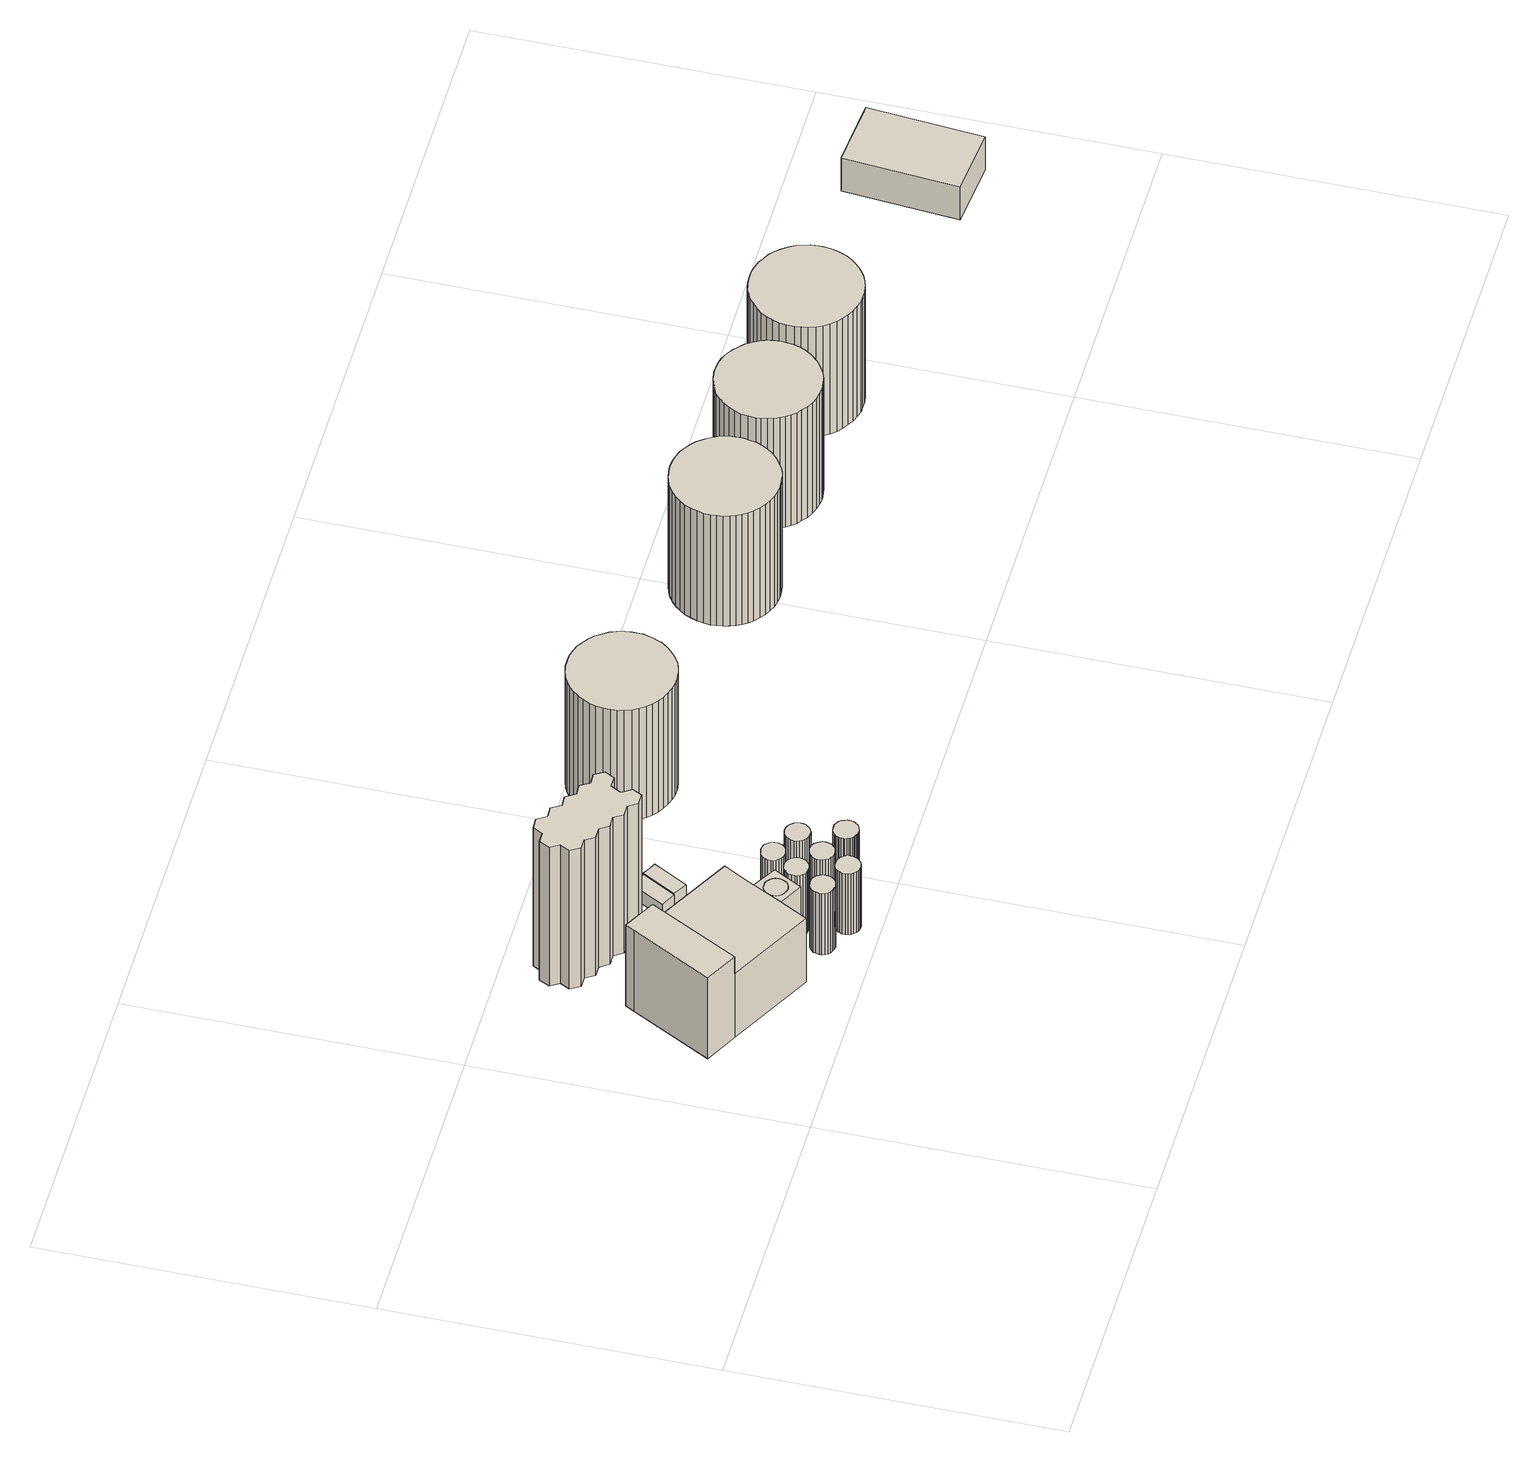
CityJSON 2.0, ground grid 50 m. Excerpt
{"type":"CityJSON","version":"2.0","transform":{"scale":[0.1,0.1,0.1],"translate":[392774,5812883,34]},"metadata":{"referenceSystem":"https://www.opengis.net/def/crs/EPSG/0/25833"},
"CityObjects":{
"building1":{"type":"Building","attributes":{"Gemeindeschluessel":"11000008","function":"31001_2111"},"address":[{"country":"Germany","locality":"Berlin","thoroughfareNumber":"1 (7)","thoroughfareName":"Cafeastraße"}],"children":["building1-1","building1-2"]},
"building1-1":{"type":"BuildingPart","attributes":{"BezugspunktDach":"2200","measuredHeight":15.85,"storeysAboveGround":4},"parents":["building1"],"geometry":[{"type":"Solid","lod":"1","boundaries":[[[[0,1,2,3,4]],[[5,6,7,8,9]],[[5,9,4,3]],[[6,5,3,2]],[[7,6,2,1]],[[8,7,1,0],[7,8,10,11]],[[9,8,0,4]],[[10,8,7,11]]]]}]},
"building1-2":{"type":"BuildingPart","attributes":{"BezugspunktDach":"2200","measuredHeight":12.44,"storeysAboveGround":4},"parents":["building1"],"geometry":[{"type":"Solid","lod":"1","boundaries":[[[[12,13,14,15,11,10]],[[7,16,17,18,19,8]],[[16,7,11,15]],[[17,16,15,14]],[[18,17,14,13]],[[19,18,13,12]],[[8,19,12,10]],[[7,8,10,11]]]]}]},
"building2":{"type":"Building","attributes":{"Gemeindeschluessel":"11000008","BezugspunktDach":"2200","function":"31001_2140","measuredHeight":11.96,"storeysAboveGround":3},"address":[{"country":"Germany","locality":"Berlin","thoroughfareNumber":"1 (65)","thoroughfareName":"Cafeastraße"}],"geometry":[{"type":"Solid","lod":"1","boundaries":[[[[20,21,22,23,24,25,26,27,28,29,30,31,32,33,34,35,36,37,38,39,40,41,42,43,44,45,46]],[[47,48,49,50,51,52,53,54,55,56,57,58,59,60,61,62,63,64,65,66,67,68,69,70,71,72,73]],[[47,73,46,45]],[[48,47,45,44]],[[49,48,44,43]],[[50,49,43,42]],[[51,50,42,41]],[[52,51,41,40]],[[53,52,40,39]],[[54,53,39,38]],[[55,54,38,37]],[[56,55,37,36]],[[57,56,36,35]],[[58,57,35,34]],[[59,58,34,33]],[[60,59,33,32]],[[61,60,32,31]],[[62,61,31,30]],[[63,62,30,29]],[[64,63,29,28]],[[65,64,28,27]],[[66,65,27,26]],[[67,66,26,25]],[[68,67,25,24]],[[69,68,24,23]],[[70,69,23,22]],[[71,70,22,21]],[[72,71,21,20]],[[73,72,20,46]]]]}]},
"building3":{"type":"Building","attributes":{"Gemeindeschluessel":"11000008","function":"31001_2140"},"address":[{"country":"Germany","locality":"Berlin","thoroughfareNumber":"1 (28)","thoroughfareName":"Cafeastraße"}],"children":["building3-1","building3-2"]},
"building3-1":{"type":"BuildingPart","attributes":{"BezugspunktDach":"2200","measuredHeight":11.2,"storeysAboveGround":1},"parents":["building3"],"geometry":[{"type":"MultiSurface","lod":"1","boundaries":[[[74,75,76,77],[78,79,80,81,82,83,84,85,86,87,88,89,90,91,92,93,94,95,96,97,98,99,100,101]],[[17,102,103,18],[104,105,106,107,108,109,110,111,112,113,114,115,116,117,118,119,120,121,122,123,124,125,126,127]],[[17,18,77,76]],[[102,17,76,75]],[[103,102,75,74]],[[18,103,74,77]],[[127,101,127,104]],[[105,104,100,104,105,99]],[[106,105,99,105,106,128]],[[106,98,106,107]],[[108,107,97,107,108,129]],[[110,109,95,109,110,130]],[[111,110,94,93],[110,111,93,94]],[[112,111,93,111,112,92]],[[112,92,112,113]],[[115,89,115,116]],[[116,88,116,117]],[[117,87,117,118]],[[119,118,86,118,119,131]],[[121,120,84,120,121,132]],[[123,122,82,81],[122,123,81,82]],[[124,123,81,123,124,133]],[[124,80,124,125]],[[104,127,101,100]],[[128,106,105,99,98]],[[107,106,98,97,134]],[[129,108,107,97,96]],[[109,108,96,95]],[[130,110,109,95,94]],[[113,112,92,91]],[[114,113,91,90]],[[115,114,90,89]],[[116,115,89,88]],[[117,116,88,87]],[[118,117,87,86]],[[131,119,118,86,85]],[[120,119,85,84]],[[132,121,120,84,83]],[[122,121,83,82]],[[133,124,123,81,80]],[[125,124,80,79]],[[126,125,79,78]],[[127,126,78,101]]]}]},
"building3-2":{"type":"BuildingPart","attributes":{"BezugspunktDach":"2200","measuredHeight":11.19,"storeysAboveGround":1},"parents":["building3"],"geometry":[{"type":"MultiSurface","lod":"1","boundaries":[[[89,88,87,86,85,84,83,82,81,80,79,78,101,100,99,98,97,96,95,94,93,92,91,90]],[[113,112,111,110,109,108,107,106,105,104,127,126,125,124,123,122,121,120,119,118,117,116,115,114]],[[113,114,90,91]],[[112,113,91,92]],[[112,92,93,111]],[[110,111,93,94,135]],[[109,110,94,95]],[[108,109,95,96]],[[107,108,96,97,134]],[[106,107,97,98,136]],[[105,106,98,99]],[[104,105,99,100]],[[104,100,101,127]],[[126,127,101,78]],[[125,126,78,79]],[[124,125,79,80]],[[123,124,80,81]],[[122,123,81,82]],[[121,122,82,83,137]],[[121,83,84,120]],[[119,120,84,85]],[[118,119,85,86]],[[117,118,86,87]],[[116,117,87,88]],[[138,115,116,88,89]],[[114,115,89,90]]]}]},
"building4":{"type":"Building","attributes":{"Gemeindeschluessel":"11000008","BezugspunktDach":"2200","function":"31001_2140","measuredHeight":27.14,"storeysAboveGround":7},"address":[{"country":"Germany","locality":"Berlin","thoroughfareNumber":"1 (6)","thoroughfareName":"Cafeastraße"}],"geometry":[{"type":"Solid","lod":"1","boundaries":[[[[139,140,141,142,143,144,145,146,147,148,149,150,151,152,153,154,155,156,157,158,159,160,161,162,163,164,165,166,167,168]],[[169,170,171,172,173,174,175,176,177,178,179,180,181,182,183,184,185,186,187,188,189,190,191,192,193,194,195,196,197,198]],[[169,198,168,167]],[[170,169,167,166]],[[171,170,166,165]],[[172,171,165,164]],[[173,172,164,163]],[[174,173,163,162]],[[175,174,162,161]],[[176,175,161,160]],[[177,176,160,159]],[[178,177,159,158]],[[179,178,158,157]],[[180,179,157,156]],[[181,180,156,155]],[[182,181,155,154]],[[183,182,154,153]],[[184,183,153,152]],[[185,184,152,151]],[[186,185,151,150]],[[187,186,150,149]],[[188,187,149,148]],[[189,188,148,147]],[[190,189,147,146]],[[191,190,146,145]],[[192,191,145,144]],[[193,192,144,143]],[[194,193,143,142]],[[195,194,142,141]],[[196,195,141,140]],[[197,196,140,139]],[[198,197,139,168]]]]}]},
"building5":{"type":"Building","attributes":{"Gemeindeschluessel":"11000008","BezugspunktDach":"2200","function":"31001_2140","measuredHeight":3,"storeysAboveGround":2},"address":[{"country":"Germany","locality":"Berlin","thoroughfareNumber":"1 (34)","thoroughfareName":"Cafeastraße"}],"geometry":[{"type":"Solid","lod":"1","boundaries":[[[[199,200,201,202,203]],[[204,205,206,174,207]],[[204,207,203,202]],[[205,204,202,201]],[[206,205,201,200]],[[174,206,200,199]],[[207,174,199,203]]]]}]},
"building6":{"type":"Building","attributes":{"Gemeindeschluessel":"11000008","BezugspunktDach":"2200","function":"31001_2140","measuredHeight":12.03,"storeysAboveGround":3},"address":[{"country":"Germany","locality":"Berlin","thoroughfareNumber":"1 (29)","thoroughfareName":"Cafeastraße"}],"geometry":[{"type":"Solid","lod":"1","boundaries":[[[[208,209,210,211,212,213,214,215,216,217,218,219,220,221,222,223,224,225,226,227,228,229,230,231,232,233,234]],[[235,236,237,238,239,240,241,242,243,244,245,246,247,248,249,250,251,252,253,254,255,256,257,258,259,260,261]],[[235,261,234,233]],[[236,235,233,232]],[[237,236,232,231]],[[238,237,231,230]],[[239,238,230,229]],[[240,239,229,228]],[[241,240,228,227]],[[242,241,227,226]],[[243,242,226,225]],[[244,243,225,224]],[[245,244,224,223]],[[246,245,223,222]],[[247,246,222,221]],[[248,247,221,220]],[[249,248,220,219]],[[250,249,219,218]],[[251,250,218,217]],[[252,251,217,216]],[[253,252,216,215]],[[254,253,215,214]],[[255,254,214,213]],[[256,255,213,212]],[[257,256,212,211]],[[258,257,211,210]],[[259,258,210,209]],[[260,259,209,208]],[[261,260,208,234]]]]}]},
"building7":{"type":"Building","attributes":{"Gemeindeschluessel":"11000008","BezugspunktDach":"2200","function":"31001_2140","measuredHeight":11.9,"storeysAboveGround":3},"address":[{"country":"Germany","locality":"Berlin","thoroughfareNumber":"1 (31)","thoroughfareName":"Cafeastraße"}],"geometry":[{"type":"Solid","lod":"1","boundaries":[[[[262,263,264,265,266,267,268,269,270,271,272,273,274,275,276,277,278,279,280,281,282,283,284,285,286,287,288]],[[289,290,291,292,293,294,295,296,297,298,299,300,301,302,303,304,305,306,307,308,309,310,311,312,313,314,315]],[[289,315,288,287]],[[290,289,287,286]],[[291,290,286,285]],[[292,291,285,284]],[[293,292,284,283]],[[294,293,283,282]],[[295,294,282,281]],[[296,295,281,280]],[[297,296,280,279]],[[298,297,279,278]],[[299,298,278,277]],[[300,299,277,276]],[[301,300,276,275]],[[302,301,275,274]],[[303,302,274,273]],[[304,303,273,272]],[[305,304,272,271]],[[306,305,271,270]],[[307,306,270,269]],[[308,307,269,268]],[[309,308,268,267]],[[310,309,267,266]],[[311,310,266,265]],[[312,311,265,264]],[[313,312,264,263]],[[314,313,263,262]],[[315,314,262,288]]]]}]},
"building8":{"type":"Building","attributes":{"Gemeindeschluessel":"11000008","BezugspunktDach":"2200","function":"31001_2140","measuredHeight":12.05,"storeysAboveGround":3},"address":[{"country":"Germany","locality":"Berlin","thoroughfareNumber":"1 (30)","thoroughfareName":"Cafeastraße"}],"geometry":[{"type":"Solid","lod":"1","boundaries":[[[[316,317,318,319,320,321,322,323,324,325,326,327,328,329,330,331,332,333,334,335,336,337,338,339,340,341,342]],[[343,344,345,346,347,348,349,350,351,352,353,354,355,356,357,358,359,360,361,362,363,364,365,366,367,368,369]],[[343,369,342,341]],[[344,343,341,340]],[[345,344,340,339]],[[346,345,339,338]],[[347,346,338,337]],[[348,347,337,336]],[[349,348,336,335]],[[350,349,335,334]],[[351,350,334,333]],[[352,351,333,332]],[[353,352,332,331]],[[354,353,331,330]],[[355,354,330,329]],[[356,355,329,328]],[[357,356,328,327]],[[358,357,327,326]],[[359,358,326,325]],[[360,359,325,324]],[[361,360,324,323]],[[362,361,323,322]],[[363,362,322,321]],[[364,363,321,320]],[[365,364,320,319]],[[366,365,319,318]],[[367,366,318,317]],[[368,367,317,316]],[[369,368,316,342]]]]}]},
"building9":{"type":"Building","attributes":{"Gemeindeschluessel":"11000008","BezugspunktDach":"2200","function":"31001_2140","measuredHeight":11.39,"storeysAboveGround":3},"address":[{"country":"Germany","locality":"Berlin","thoroughfareNumber":"1 (32)","thoroughfareName":"Cafeastraße"}],"geometry":[{"type":"Solid","lod":"1","boundaries":[[[[370,371,372,373,374,375,376,377,378,379,380,381,382,383,384,385,386,387,388,389,390,391,392,393,394,395,396]],[[397,398,399,400,401,402,403,404,405,406,407,408,409,410,411,412,413,414,415,416,417,418,419,420,421,422,423]],[[397,423,396,395]],[[398,397,395,394]],[[399,398,394,393]],[[400,399,393,392]],[[401,400,392,391]],[[402,401,391,390]],[[403,402,390,389]],[[404,403,389,388]],[[405,404,388,387]],[[406,405,387,386]],[[407,406,386,385]],[[408,407,385,384]],[[409,408,384,383]],[[410,409,383,382]],[[411,410,382,381]],[[412,411,381,380]],[[413,412,380,379]],[[414,413,379,378]],[[415,414,378,377]],[[416,415,377,376]],[[417,416,376,375]],[[418,417,375,374]],[[419,418,374,373]],[[420,419,373,372]],[[421,420,372,371]],[[422,421,371,370]],[[423,422,370,396]]]]}]},
"building10":{"type":"Building","attributes":{"Gemeindeschluessel":"11000008","BezugspunktDach":"2200","function":"31001_2200","measuredHeight":2.61,"storeysAboveGround":1},"address":[{"country":"Germany","locality":"Berlin","thoroughfareNumber":"1 (35)","thoroughfareName":"Cafeastraße"}],"geometry":[{"type":"Solid","lod":"1","boundaries":[[[[424,425,426,427]],[[428,429,430,431]],[[428,431,427,426]],[[429,428,426,425]],[[430,429,425,424]],[[431,430,424,427]]]]}]},
"building11":{"type":"Building","attributes":{"Gemeindeschluessel":"11000008","BezugspunktDach":"2200","function":"31001_2140","measuredHeight":11.91,"storeysAboveGround":3},"address":[{"country":"Germany","locality":"Berlin","thoroughfareNumber":"1 (33)","thoroughfareName":"Cafeastraße"}],"geometry":[{"type":"Solid","lod":"1","boundaries":[[[[432,433,434,435,436,437,438,439,440,441,442,443,444,445,446,447,448,449,450,451,452,453,454,455,456,457,458]],[[459,460,461,462,463,464,465,466,467,468,469,470,471,472,473,474,475,476,477,478,479,480,481,482,483,484,485]],[[459,485,458,457]],[[460,459,457,456]],[[461,460,456,455]],[[462,461,455,454]],[[463,462,454,453]],[[464,463,453,452]],[[465,464,452,451]],[[466,465,451,450]],[[467,466,450,449]],[[468,467,449,448]],[[469,468,448,447]],[[470,469,447,446]],[[471,470,446,445]],[[472,471,445,444]],[[473,472,444,443]],[[474,473,443,442]],[[475,474,442,441]],[[476,475,441,440]],[[477,476,440,439]],[[478,477,439,438]],[[479,478,438,437]],[[480,479,437,436]],[[481,480,436,435]],[[482,481,435,434]],[[483,482,434,433]],[[484,483,433,432]],[[485,484,432,458]]]]}]},
"building12":{"type":"Building","attributes":{"Gemeindeschluessel":"11000008","BezugspunktDach":"2200","function":"31001_2140","measuredHeight":11.95,"storeysAboveGround":3},"address":[{"country":"Germany","locality":"Berlin","thoroughfareNumber":"1 (71)","thoroughfareName":"Cafeastraße"}],"geometry":[{"type":"Solid","lod":"1","boundaries":[[[[486,487,488,489,490,491,492,493,494,495,496,497,498,499,500,501,502,503,504,505,506,507,508,509,510,511,512,513,514,515,516,517,518,519,520,521,522,523,524,525,526,527,528]],[[529,530,531,532,533,534,535,536,537,538,539,540,541,542,543,544,545,546,547,548,549,550,551,552,553,554,555,556,557,558,559,560,561,562,563,564,565,566,567,568,569,570,571]],[[529,571,528,527]],[[530,529,527,526]],[[531,530,526,525]],[[532,531,525,524]],[[533,532,524,523]],[[534,533,523,522]],[[535,534,522,521]],[[536,535,521,520]],[[537,536,520,519]],[[538,537,519,518]],[[539,538,518,517]],[[540,539,517,516]],[[541,540,516,515]],[[542,541,515,514]],[[543,542,514,513]],[[544,543,513,512]],[[545,544,512,511]],[[546,545,511,510]],[[547,546,510,509]],[[548,547,509,508]],[[549,548,508,507]],[[550,549,507,506]],[[551,550,506,505]],[[552,551,505,504]],[[553,552,504,503]],[[554,553,503,502]],[[555,554,502,501]],[[556,555,501,500]],[[557,556,500,499]],[[558,557,499,498]],[[559,558,498,497]],[[560,559,497,496]],[[561,560,496,495]],[[562,561,495,494]],[[563,562,494,493]],[[564,563,493,492]],[[565,564,492,491]],[[566,565,491,490]],[[567,566,490,489]],[[568,567,489,488]],[[569,568,488,487]],[[570,569,487,486]],[[571,570,486,528]]]]}]},
"building13":{"type":"Building","attributes":{"Gemeindeschluessel":"11000008","BezugspunktDach":"2200","function":"31001_2200","measuredHeight":3.21,"storeysAboveGround":1},"address":[{"country":"Germany","locality":"Berlin","thoroughfareNumber":"1 (36)","thoroughfareName":"Cafeastraße"}],"geometry":[{"type":"Solid","lod":"1","boundaries":[[[[572,573,574,575,576]],[[577,578,579,580,581]],[[577,581,576,575]],[[578,577,575,574]],[[579,578,574,573]],[[580,579,573,572]],[[581,580,572,576]]]]}]},
"building14":{"type":"Building","attributes":{"name":"Öltanklager","Gemeindeschluessel":"11000008","BezugspunktDach":"2200","function":"31001_2142","measuredHeight":21.85,"storeysAboveGround":6},"address":[{"country":"Germany","locality":"Berlin","thoroughfareNumber":"34 (17)","thoroughfareName":"Tempelhofer Weg"}],"geometry":[{"type":"Solid","lod":"1","boundaries":[[[[582,583,584,585,586,587,588,589,590,591,592,593,594,595,596,597,598,599,600,601,602,603,604,605,606,607,608,609,610,611,612,613,614,615,616,617,618,619,620,621,622,623,624,625,626,627,628,629,630]],[[631,632,633,634,635,636,637,638,639,640,641,642,643,644,645,646,647,648,649,650,651,652,653,654,655,656,657,658,659,660,661,662,663,664,665,666,667,668,669,670,671,672,673,674,675,676,677,678,679]],[[631,679,630,629]],[[632,631,629,628]],[[633,632,628,627]],[[634,633,627,626]],[[635,634,626,625]],[[636,635,625,624]],[[637,636,624,623]],[[638,637,623,622]],[[639,638,622,621]],[[640,639,621,620]],[[641,640,620,619]],[[642,641,619,618]],[[643,642,618,617]],[[644,643,617,616]],[[645,644,616,615]],[[646,645,615,614]],[[647,646,614,613]],[[648,647,613,612]],[[649,648,612,611]],[[650,649,611,610]],[[651,650,610,609]],[[652,651,609,608]],[[653,652,608,607]],[[654,653,607,606]],[[655,654,606,605]],[[656,655,605,604]],[[657,656,604,603]],[[658,657,603,602]],[[659,658,602,601]],[[660,659,601,600]],[[661,660,600,599]],[[662,661,599,598]],[[663,662,598,597]],[[664,663,597,596]],[[665,664,596,595]],[[666,665,595,594]],[[667,666,594,593]],[[668,667,593,592]],[[669,668,592,591]],[[670,669,591,590]],[[671,670,590,589]],[[672,671,589,588]],[[673,672,588,587]],[[674,673,587,586]],[[675,674,586,585]],[[676,675,585,584]],[[677,676,584,583]],[[678,677,583,582]],[[679,678,582,630]]]]}]},
"building15":{"type":"Building","attributes":{"Gemeindeschluessel":"11000008","BezugspunktDach":"2200","function":"31001_2142","measuredHeight":21.64,"storeysAboveGround":6},"address":[{"country":"Germany","locality":"Berlin","thoroughfareNumber":"34 (16)","thoroughfareName":"Tempelhofer Weg"}],"geometry":[{"type":"Solid","lod":"1","boundaries":[[[[680,681,682,683,684,685,686,687,688,689,690,691,692,693,694,695,696,697,698,699,700,701,702,703,704,705,706,707,708,709,710,711,712,713,714,715,716,717,718,719,720,721,722,723,724,725,726,727,728,729]],[[730,731,732,733,734,735,736,737,738,739,740,741,742,743,744,745,746,747,748,749,750,751,752,753,754,755,756,757,758,759,760,761,762,763,764,765,766,767,768,769,770,771,772,773,774,775,776,777,778,779]],[[730,779,729,728]],[[731,730,728,727]],[[732,731,727,726]],[[733,732,726,725]],[[734,733,725,724]],[[735,734,724,723]],[[736,735,723,722]],[[737,736,722,721]],[[738,737,721,720]],[[739,738,720,719]],[[740,739,719,718]],[[741,740,718,717]],[[742,741,717,716]],[[743,742,716,715]],[[744,743,715,714]],[[745,744,714,713]],[[746,745,713,712]],[[747,746,712,711]],[[748,747,711,710]],[[749,748,710,709]],[[750,749,709,708]],[[751,750,708,707]],[[752,751,707,706]],[[753,752,706,705]],[[754,753,705,704]],[[755,754,704,703]],[[756,755,703,702]],[[757,756,702,701]],[[758,757,701,700]],[[759,758,700,699]],[[760,759,699,698]],[[761,760,698,697]],[[762,761,697,696]],[[763,762,696,695]],[[764,763,695,694]],[[765,764,694,693]],[[766,765,693,692]],[[767,766,692,691]],[[768,767,691,690]],[[769,768,690,689]],[[770,769,689,688]],[[771,770,688,687]],[[772,771,687,686]],[[773,772,686,685]],[[774,773,685,684]],[[775,774,684,683]],[[776,775,683,682]],[[777,776,682,681]],[[778,777,681,680]],[[779,778,680,729]]]]}]},
"building16":{"type":"Building","attributes":{"Gemeindeschluessel":"11000008","BezugspunktDach":"2200","function":"31001_2142","measuredHeight":21.7,"storeysAboveGround":6},"address":[{"country":"Germany","locality":"Berlin","thoroughfareNumber":"34 (15)","thoroughfareName":"Tempelhofer Weg"}],"geometry":[{"type":"Solid","lod":"1","boundaries":[[[[780,781,782,783,784,785,786,787,788,789,790,791,792,793,794,795,796,797,798,799,800,801,802,803,804,805,806,807,808,809,810,811,812,813,814,815,816,817,818,819,820,821,822,823,824,825,826,827]],[[828,829,830,831,832,833,834,835,836,837,838,839,840,841,842,843,844,845,846,847,848,849,850,851,852,853,854,855,856,857,858,859,860,861,862,863,864,865,866,867,868,869,870,871,872,873,874,875]],[[828,875,827,826]],[[829,828,826,825]],[[830,829,825,824]],[[831,830,824,823]],[[832,831,823,822]],[[833,832,822,821]],[[834,833,821,820]],[[835,834,820,819]],[[836,835,819,818]],[[837,836,818,817]],[[838,837,817,816]],[[839,838,816,815]],[[840,839,815,814]],[[841,840,814,813]],[[842,841,813,812]],[[843,842,812,811]],[[844,843,811,810]],[[845,844,810,809]],[[846,845,809,808]],[[847,846,808,807]],[[848,847,807,806]],[[849,848,806,805]],[[850,849,805,804]],[[851,850,804,803]],[[852,851,803,802]],[[853,852,802,801]],[[854,853,801,800]],[[855,854,800,799]],[[856,855,799,798]],[[857,856,798,797]],[[858,857,797,796]],[[859,858,796,795]],[[860,859,795,794]],[[861,860,794,793]],[[862,861,793,792]],[[863,862,792,791]],[[864,863,791,790]],[[865,864,790,789]],[[866,865,789,788]],[[867,866,788,787]],[[868,867,787,786]],[[869,868,786,785]],[[870,869,785,784]],[[871,870,784,783]],[[872,871,783,782]],[[873,872,782,781]],[[874,873,781,780]],[[875,874,780,827]]]]}]},
"building17":{"type":"Building","attributes":{"Gemeindeschluessel":"11000008","BezugspunktDach":"2200","function":"31001_2142","measuredHeight":21.66,"storeysAboveGround":6},"address":[{"country":"Germany","locality":"Berlin","thoroughfareNumber":"34 (14)","thoroughfareName":"Tempelhofer Weg"}],"geometry":[{"type":"Solid","lod":"1","boundaries":[[[[876,877,878,879,880,881,882,883,884,885,886,887,888,889,890,891,892,893,894,895,896,897,898,899,900,901,902,903,904,905,906,907,908,909,910,911,912,913,914,915,916,917,918,919,920,921,922,923,924,925]],[[926,927,928,929,930,931,932,933,934,935,936,937,938,939,940,941,942,943,944,945,946,947,948,949,950,951,952,953,954,955,956,957,958,959,960,961,962,963,964,965,966,967,968,969,970,971,972,973,974,975]],[[926,975,925,924]],[[927,926,924,923]],[[928,927,923,922]],[[929,928,922,921]],[[930,929,921,920]],[[931,930,920,919]],[[932,931,919,918]],[[933,932,918,917]],[[934,933,917,916]],[[935,934,916,915]],[[936,935,915,914]],[[937,936,914,913]],[[938,937,913,912]],[[939,938,912,911]],[[940,939,911,910]],[[941,940,910,909]],[[942,941,909,908]],[[943,942,908,907]],[[944,943,907,906]],[[945,944,906,905]],[[946,945,905,904]],[[947,946,904,903]],[[948,947,903,902]],[[949,948,902,901]],[[950,949,901,900]],[[951,950,900,899]],[[952,951,899,898]],[[953,952,898,897]],[[954,953,897,896]],[[955,954,896,895]],[[956,955,895,894]],[[957,956,894,893]],[[958,957,893,892]],[[959,958,892,891]],[[960,959,891,890]],[[961,960,890,889]],[[962,961,889,888]],[[963,962,888,887]],[[964,963,887,886]],[[965,964,886,885]],[[966,965,885,884]],[[967,966,884,883]],[[968,967,883,882]],[[969,968,882,881]],[[970,969,881,880]],[[971,970,880,879]],[[972,971,879,878]],[[973,972,878,877]],[[974,973,877,876]],[[975,974,876,925]]]]}]},
"building18":{"type":"Building","attributes":{"Gemeindeschluessel":"11000008","BezugspunktDach":"2200","function":"51009_1610","measuredHeight":6.55,"storeysAboveGround":0},"address":[{"country":"Germany","locality":"Berlin"}],"geometry":[{"type":"Solid","lod":"1","boundaries":[[[[976,977,978,979]],[[980,981,982,983]],[[980,983,979,978]],[[981,980,978,977]],[[982,981,977,976]],[[983,982,976,979]]]]}]}
},
"vertices":[
[59,125,250],[132,262,250],[83,288,250],[75,274,250],[9,151,250],[75,274,91],[83,288,91],[132,262,91],[59,125,91],[9,151,91],[59,125,216],[132,262,216],
[191,55,216],[218,105,216],[242,151,216],[264,191,216],[264,191,91],[242,151,91],[218,105,91],[191,55,91],
[249,47,211],[251,43,211],[253,39,211],[256,36,211],[260,34,211],[264,33,211],[268,32,211],[273,33,211],[277,35,211],[280,37,211],[283,40,211],[285,44,211],[286,48,211],[286,53,211],[285,57,211],[283,61,211],[281,64,211],[277,67,211],[273,69,211],[269,69,211],[265,69,211],[261,68,211],[257,66,211],[254,63,211],[251,60,211],[250,56,211],[249,51,211],[250,56,91],[251,60,91],[254,63,91],[257,66,91],[261,68,91],[265,69,91],[269,69,91],[273,69,91],[277,67,91],[281,64,91],[283,61,91],[285,57,91],[286,53,91],[286,48,91],[285,44,91],[283,40,91],[280,37,91],[277,35,91],[273,33,91],[268,32,91],[264,33,91],[260,34,91],[256,36,91],[253,39,91],[251,43,91],[249,47,91],[249,51,91],
[263,81,203],[287,125,203],[242,151,203],[218,105,203],[272,115,203],[271,111,203],[269,106,203],[267,103,203],[263,100,203],[259,98,203],[254,97,203],[250,98,203],[246,100,203],[242,102,203],[239,106,203],[237,110,203],[237,115,203],[237,119,203],[239,124,203],[242,127,203],[245,130,203],[250,132,203],[254,132,203],[259,132,203],[263,130,203],[266,127,203],[269,124,203],[271,120,203],[287,125,91],[263,81,91],[269,124,91],[266,127,91],[263,130,91],[259,132,91],[254,132,91],[250,132,91],[245,130,91],[242,127,91],[239,124,91],[237,119,91],[237,115,91],[237,110,91],[239,106,91],[242,102,91],[246,100,91],[250,98,91],[254,97,91],[259,98,91],[263,100,91],[267,103,91],[269,106,91],[271,111,91],[272,115,91],[271,120,91],[263,130,142],[254,132,147],[245,130,123],[250,98,129],[259,98,147],[269,106,160],[259,132,147],
[245,130,191],[263,130,147],[259,98,127],[237,110,201],
[104,388,363],[96,373,363],[105,358,363],[122,358,363],[131,344,363],[148,344,363],[158,330,363],[175,330,363],[184,316,363],[201,316,363],[211,302,363],[228,302,363],[236,317,363],[226,332,363],[235,348,363],[252,348,363],[260,363,363],[251,378,363],[234,377,363],[225,392,363],[208,391,363],[198,406,363],[181,405,363],[172,420,363],[155,419,363],[145,434,363],[128,433,363],[120,418,363],[103,418,363],[95,402,363],[103,418,91],[120,418,91],[128,433,91],[145,434,91],[155,419,91],[172,420,91],[181,405,91],[198,406,91],[208,391,91],[225,392,91],[234,377,91],[251,378,91],[260,363,91],[252,348,91],[235,348,91],[226,332,91],[236,317,91],[228,302,91],[211,302,91],[201,316,91],[184,316,91],[175,330,91],[158,330,91],[148,344,91],[131,344,91],[122,358,91],[105,358,91],[96,373,91],[104,388,91],[95,402,91],
[172,420,121],[182,414,121],[188,425,121],[171,434,121],[165,423,121],[171,434,91],[188,425,91],[182,414,91],[165,423,91],
[275,89,212],[276,85,212],[279,82,212],[282,79,212],[286,78,212],[290,77,212],[294,77,212],[298,78,212],[302,80,212],[305,83,212],[308,86,212],[309,90,212],[310,94,212],[310,98,212],[308,102,212],[306,106,212],[303,109,212],[300,111,212],[296,112,212],[292,113,212],[287,112,212],[284,111,212],[280,108,212],[277,105,212],[275,102,212],[274,97,212],[274,93,212],[274,97,91],[275,102,91],[277,105,91],[280,108,91],[284,111,91],[287,112,91],[292,113,91],[296,112,91],[300,111,91],[303,109,91],[306,106,91],[308,102,91],[310,98,91],[310,94,91],[309,90,91],[308,86,91],[305,83,91],[302,80,91],[298,78,91],[294,77,91],[290,77,91],[286,78,91],[282,79,91],[279,82,91],[276,85,91],[275,89,91],[274,93,91],
[297,21,210],[298,17,210],[301,14,210],[304,11,210],[308,9,210],[312,8,210],[316,7,210],[320,8,210],[324,10,210],[327,13,210],[330,16,210],[332,20,210],[333,24,210],[333,29,210],[332,33,210],[330,36,210],[327,40,210],[323,42,210],[319,44,210],[315,44,210],[311,44,210],[307,43,210],[303,40,210],[300,37,210],[298,34,210],[296,30,210],[296,25,210],[296,30,91],[298,34,91],[300,37,91],[303,40,91],[307,43,91],[311,44,91],[315,44,91],[319,44,91],[323,42,91],[327,40,91],[330,36,91],[332,33,91],[333,29,91],[333,24,91],[332,20,91],[330,16,91],[327,13,91],[324,10,91],[320,8,91],[316,7,91],[312,8,91],[308,9,91],[304,11,91],[301,14,91],[298,17,91],[297,21,91],[296,25,91],
[296,129,212],[297,125,212],[300,122,212],[303,119,212],[307,117,212],[311,116,212],[315,116,212],[319,117,212],[323,119,212],[326,121,212],[329,125,212],[330,128,212],[331,132,212],[331,137,212],[330,141,212],[328,144,212],[325,147,212],[322,150,212],[318,151,212],[313,152,212],[309,151,212],[305,150,212],[302,148,212],[299,145,212],[297,141,212],[295,137,212],[295,133,212],[295,137,91],[297,141,91],[299,145,91],[302,148,91],[305,150,91],[309,151,91],[313,152,91],[318,151,91],[322,150,91],[325,147,91],[328,144,91],[330,141,91],[331,137,91],[331,132,91],[330,128,91],[329,125,91],[326,121,91],[323,119,91],[319,117,91],[315,116,91],[311,116,91],[307,117,91],[303,119,91],[300,122,91],[297,125,91],[296,129,91],[295,133,91],
[320,64,205],[322,60,205],[324,56,205],[328,54,205],[332,52,205],[336,51,205],[340,51,205],[344,52,205],[348,54,205],[351,57,205],[354,60,205],[355,64,205],[356,68,205],[356,73,205],[354,77,205],[352,80,205],[349,84,205],[346,86,205],[342,87,205],[337,88,205],[333,87,205],[329,85,205],[326,83,205],[323,80,205],[321,76,205],[319,72,205],[319,68,205],[319,72,91],[321,76,91],[323,80,91],[326,83,91],[329,85,91],[333,87,91],[337,88,91],[342,87,91],[346,86,91],[349,84,91],[352,80,91],[354,77,91],[356,73,91],[356,68,91],[355,64,91],[354,60,91],[351,57,91],[348,54,91],[344,52,91],[340,51,91],[336,51,91],[332,52,91],[328,54,91],[324,56,91],[322,60,91],[320,64,91],[319,68,91],
[288,270,117],[317,322,117],[295,334,117],[266,281,117],[295,334,91],[317,322,91],[288,270,91],[266,281,91],
[341,107,211],[343,103,211],[345,99,211],[348,96,211],[351,94,211],[355,92,211],[360,92,211],[364,92,211],[368,94,211],[371,96,211],[374,99,211],[377,103,211],[378,107,211],[378,111,211],[377,115,211],[376,119,211],[373,123,211],[370,126,211],[366,128,211],[362,129,211],[358,129,211],[353,128,211],[350,126,211],[346,123,211],[344,120,211],[342,116,211],[341,111,211],[342,116,91],[344,120,91],[346,123,91],[350,126,91],[353,128,91],[358,129,91],[362,129,91],[366,128,91],[370,126,91],[373,123,91],[376,119,91],[377,115,91],[378,111,91],[378,107,91],[377,103,91],[374,99,91],[371,96,91],[368,94,91],[364,92,91],[360,92,91],[355,92,91],[351,94,91],[348,96,91],[345,99,91],[343,103,91],[341,107,91],[341,111,91],
[363,43,211],[364,40,211],[365,37,211],[366,35,211],[368,33,211],[370,31,211],[372,30,211],[375,29,211],[377,28,211],[380,27,211],[383,27,211],[385,28,211],[388,29,211],[390,30,211],[393,31,211],[395,33,211],[396,35,211],[398,37,211],[399,40,211],[400,43,211],[400,45,211],[400,48,211],[399,51,211],[398,53,211],[397,56,211],[396,58,211],[394,60,211],[392,61,211],[389,63,211],[387,64,211],[384,64,211],[381,64,211],[379,64,211],[376,64,211],[374,63,211],[371,61,211],[369,60,211],[367,58,211],[366,56,211],[364,53,211],[364,51,211],[363,48,211],[363,45,211],[363,48,91],[364,51,91],[364,53,91],[366,56,91],[367,58,91],[369,60,91],[371,61,91],[374,63,91],[376,64,91],[379,64,91],[381,64,91],[384,64,91],[387,64,91],[389,63,91],[392,61,91],[394,60,91],[396,58,91],[397,56,91],[398,53,91],[399,51,91],[400,48,91],[400,45,91],[400,43,91],[399,40,91],[398,37,91],[396,35,91],[395,33,91],[393,31,91],[390,30,91],[388,29,91],[385,28,91],[383,27,91],[380,27,91],[377,28,91],[375,29,91],[372,30,91],[370,31,91],[368,33,91],[366,35,91],[365,37,91],[364,40,91],[363,43,91],[363,45,91],
[309,258,120],[338,311,120],[328,316,120],[317,322,120],[288,270,120],[317,322,89],[328,316,89],[338,311,89],[309,258,89],[288,270,89],
[522,412,222],[524,402,222],[528,392,222],[533,383,222],[539,374,222],[546,367,222],[554,360,222],[563,355,222],[573,351,222],[583,348,222],[593,346,222],[603,346,222],[614,347,222],[624,350,222],[634,353,222],[643,359,222],[651,365,222],[658,372,222],[663,378,222],[668,385,222],[671,392,222],[674,399,222],[676,407,222],[678,414,222],[678,420,222],[678,430,222],[677,441,222],[674,451,222],[670,461,222],[664,470,222],[658,479,222],[650,486,222],[641,492,222],[632,498,222],[622,501,222],[611,504,222],[601,504,222],[590,504,222],[580,502,222],[569,498,222],[560,494,222],[551,488,222],[543,480,222],[536,472,222],[531,463,222],[526,453,222],[523,443,222],[522,432,222],[521,422,222],[522,432,4],[523,443,4],[526,453,4],[531,463,4],[536,472,4],[543,480,4],[551,488,4],[560,494,4],[569,498,4],[580,502,4],[590,504,4],[601,504,4],[611,504,4],[622,501,4],[632,498,4],[641,492,4],[650,486,4],[658,479,4],[664,470,4],[670,461,4],[674,451,4],[677,441,4],[678,430,4],[678,420,4],[678,414,4],[676,407,4],[674,399,4],[671,392,4],[668,385,4],[663,378,4],[658,372,4],[651,365,4],[643,359,4],[634,353,4],[624,350,4],[614,347,4],[603,346,4],[593,346,4],[583,348,4],[573,351,4],[563,355,4],[554,360,4],[546,367,4],[539,374,4],[533,383,4],[528,392,4],[524,402,4],[522,412,4],[521,422,4],
[935,373,219],[936,364,219],[939,355,219],[942,347,219],[946,339,219],[951,332,219],[957,325,219],[965,318,219],[973,312,219],[982,308,219],[992,304,219],[1002,302,219],[1012,301,219],[1022,302,219],[1032,303,219],[1042,306,219],[1051,310,219],[1060,316,219],[1068,322,219],[1075,329,219],[1081,337,219],[1086,346,219],[1090,355,219],[1092,365,219],[1094,375,219],[1094,381,219],[1093,391,219],[1091,401,219],[1088,411,219],[1083,421,219],[1077,429,219],[1071,437,219],[1063,444,219],[1054,450,219],[1045,455,219],[1035,458,219],[1025,460,219],[1014,461,219],[1004,460,219],[994,458,219],[984,455,219],[975,451,219],[966,445,219],[958,438,219],[951,430,219],[945,422,219],[941,412,219],[937,402,219],[935,392,219],[934,382,219],[935,392,3],[937,402,3],[941,412,3],[945,422,3],[951,430,3],[958,438,3],[966,445,3],[975,451,3],[984,455,3],[994,458,3],[1004,460,3],[1014,461,3],[1025,460,3],[1035,458,3],[1045,455,3],[1054,450,3],[1063,444,3],[1071,437,3],[1077,429,3],[1083,421,3],[1088,411,3],[1091,401,3],[1093,391,3],[1094,381,3],[1094,375,3],[1092,365,3],[1090,355,3],[1086,346,3],[1081,337,3],[1075,329,3],[1068,322,3],[1060,316,3],[1051,310,3],[1042,306,3],[1032,303,3],[1022,302,3],[1012,301,3],[1002,302,3],[992,304,3],[982,308,3],[973,312,3],[965,318,3],[957,325,3],[951,332,3],[946,339,3],[942,347,3],[939,355,3],[936,364,3],[935,373,3],[934,382,3],
[1137,360,220],[1139,351,220],[1141,343,220],[1145,335,220],[1149,328,220],[1154,321,220],[1160,314,220],[1167,309,220],[1175,303,220],[1185,298,220],[1195,295,220],[1205,293,220],[1215,292,220],[1226,293,220],[1236,295,220],[1246,299,220],[1255,304,220],[1264,310,220],[1271,317,220],[1278,325,220],[1284,334,220],[1288,343,220],[1291,353,220],[1292,364,220],[1293,370,220],[1292,380,220],[1290,391,220],[1286,401,220],[1281,410,220],[1275,419,220],[1267,426,220],[1259,433,220],[1250,439,220],[1240,443,220],[1230,446,220],[1219,447,220],[1209,447,220],[1198,445,220],[1188,442,220],[1178,438,220],[1169,433,220],[1161,426,220],[1153,418,220],[1147,409,220],[1142,400,220],[1139,390,220],[1137,379,220],[1136,368,220],[1137,379,3],[1139,390,3],[1142,400,3],[1147,409,3],[1153,418,3],[1161,426,3],[1169,433,3],[1178,438,3],[1188,442,3],[1198,445,3],[1209,447,3],[1219,447,3],[1230,446,3],[1240,443,3],[1250,439,3],[1259,433,3],[1267,426,3],[1275,419,3],[1281,410,3],[1286,401,3],[1290,391,3],[1292,380,3],[1293,370,3],[1292,364,3],[1291,353,3],[1288,343,3],[1284,334,3],[1278,325,3],[1271,317,3],[1264,310,3],[1255,304,3],[1246,299,3],[1236,295,3],[1226,293,3],[1215,292,3],[1205,293,3],[1195,295,3],[1185,298,3],[1175,303,3],[1167,309,3],[1160,314,3],[1154,321,3],[1149,328,3],[1145,335,3],[1141,343,3],[1139,351,3],[1137,360,3],[1136,368,3],
[1328,351,219],[1330,341,219],[1334,331,219],[1338,322,219],[1344,313,219],[1351,305,219],[1359,299,219],[1368,293,219],[1377,288,219],[1387,285,219],[1397,282,219],[1407,282,219],[1417,282,219],[1428,284,219],[1438,287,219],[1447,291,219],[1455,296,219],[1463,302,219],[1470,309,219],[1476,316,219],[1481,324,219],[1485,333,219],[1488,342,219],[1490,351,219],[1491,361,219],[1491,367,219],[1490,378,219],[1487,388,219],[1484,398,219],[1478,408,219],[1472,416,219],[1465,424,219],[1457,431,219],[1447,436,219],[1438,441,219],[1427,444,219],[1417,446,219],[1406,446,219],[1395,445,219],[1385,443,219],[1375,439,219],[1366,434,219],[1357,427,219],[1349,420,219],[1342,412,219],[1337,403,219],[1332,393,219],[1329,383,219],[1327,372,219],[1327,361,219],[1327,372,3],[1329,383,3],[1332,393,3],[1337,403,3],[1342,412,3],[1349,420,3],[1357,427,3],[1366,434,3],[1375,439,3],[1385,443,3],[1395,445,3],[1406,446,3],[1417,446,3],[1427,444,3],[1438,441,3],[1447,436,3],[1457,431,3],[1465,424,3],[1472,416,3],[1478,408,3],[1484,398,3],[1487,388,3],[1490,378,3],[1491,367,3],[1491,361,3],[1490,351,3],[1488,342,3],[1485,333,3],[1481,324,3],[1476,316,3],[1470,309,3],[1463,302,3],[1455,296,3],[1447,291,3],[1438,287,3],[1428,284,3],[1417,282,3],[1407,282,3],[1397,282,3],[1387,285,3],[1377,288,3],[1368,293,3],[1359,299,3],[1351,305,3],[1344,313,3],[1338,322,3],[1334,331,3],[1330,341,3],[1328,351,3],[1327,361,3],
[1909,233,66],[1925,409,66],[1819,418,66],[1804,242,66],[1819,418,1],[1925,409,1],[1909,233,1],[1804,242,1]
]}
